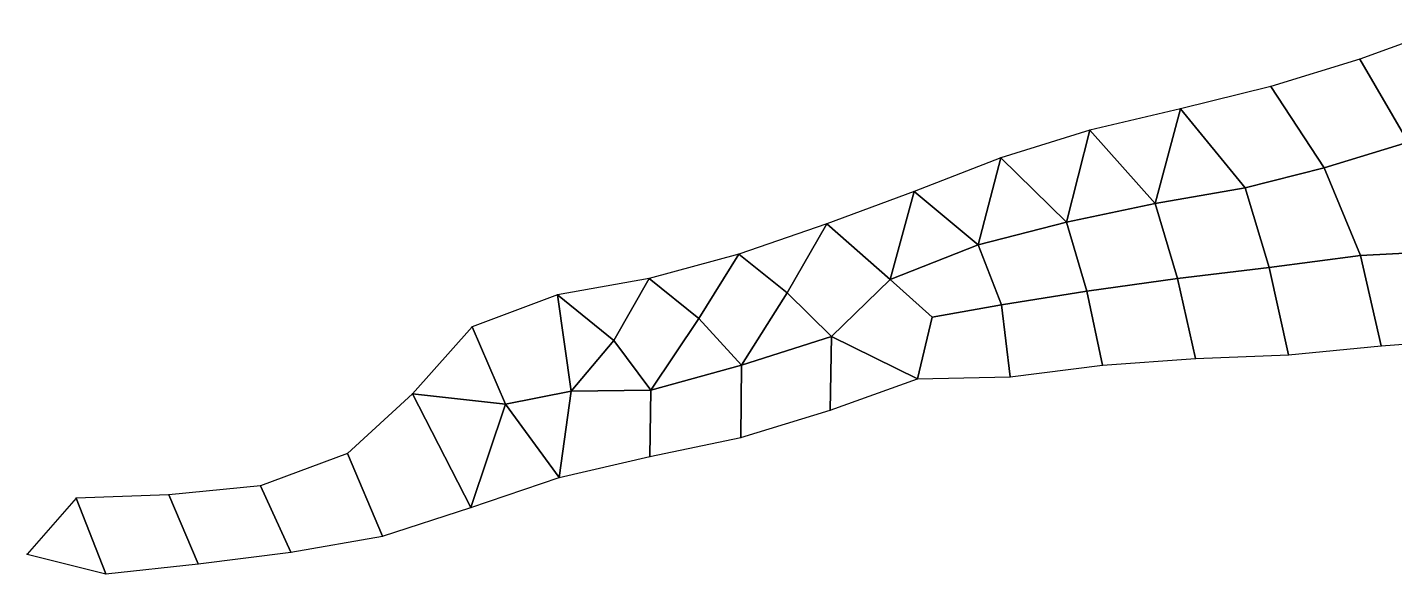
# Model space of a CAD drawing. Extents: x 727294 to 731543, y 8575035 to 8579824.
# Drawn here: x 727293.5 to 727587.2, y 8576825 to 8576942.4 of the extents above; entities that cross this region are included whole.
import ezdxf

# ---------------------------------------------------------------- set-up
doc = ezdxf.new("R2010")
doc.units = 0
for name, color, linetype in [('MESH_BOUND', 25, 'CONTINUOUS'), ('MESH_ELEMS', 250, 'CONTINUOUS'), ('MESH_NODES', 18, 'CONTINUOUS')]:
    doc.layers.add(name, color=color, linetype=linetype)

msp = doc.modelspace()

# ---------------------------------------------------------------- linework, layer by layer
at = {"layer": 'MESH_BOUND', "color": 25}
for points in [[(727598.46, 8576942.4, 38.17), (727579.67, 8576935.59, 38.17)], [(727579.67, 8576935.59, 38.17), (727560.55, 8576929.72, 38.17)], [(727560.55, 8576929.72, 38.17), (727541.16, 8576924.87, 38.17)], [(727541.16, 8576924.87, 38.17), (727521.69, 8576920.28, 38.17)], [(727521.69, 8576920.28, 38.17), (727502.61, 8576914.39, 38.17)], [(727502.61, 8576914.39, 38.17), (727483.97, 8576907.14, 38.17)], [(727483.97, 8576907.14, 38.17), (727465.23, 8576900.19, 38.17)], [(727465.23, 8576900.19, 38.17), (727446.32, 8576893.69, 38.17)], [(727446.32, 8576893.69, 38.17), (727427.07, 8576888.43, 38.17)], [(727427.07, 8576888.43, 38.17), (727407.38, 8576884.95, 38.17)], [(727407.38, 8576884.95, 38.17), (727389.02, 8576878.04, 38.17)], [(727389.02, 8576878.04, 38.17), (727376.26, 8576863.65, 38.17)], [(727584.26, 8576874, 38.17), (727604.21, 8576875.45, 38.17)], [(727564.36, 8576872.04, 38.17), (727584.26, 8576874, 38.17)], [(727504.61, 8576867.27, 38.17), (727524.43, 8576869.8, 38.17)], [(727524.43, 8576869.8, 38.17), (727544.38, 8576871.21, 38.17)], [(727544.38, 8576871.21, 38.17), (727564.36, 8576872.04, 38.17)], [(727465.9, 8576860.11, 38.17), (727484.72, 8576866.88, 38.17)], [(727484.72, 8576866.88, 38.17), (727504.61, 8576867.27, 38.17)], [(727376.26, 8576863.65, 38.17), (727362.28, 8576850.82, 38.17)], [(727446.78, 8576854.29, 38.17), (727465.9, 8576860.11, 38.17)], [(727427.21, 8576850.17, 38.17), (727446.78, 8576854.29, 38.17)], [(727362.28, 8576850.82, 38.17), (727343.59, 8576843.92, 38.17)], [(727407.73, 8576845.64, 38.17), (727427.21, 8576850.17, 38.17)], [(727343.59, 8576843.92, 38.17), (727323.93, 8576841.97, 38.17)], [(727388.78, 8576839.25, 38.17), (727407.73, 8576845.64, 38.17)], [(727303.98, 8576841.23, 38.17), (727293.52, 8576829.17, 38.17)], [(727323.93, 8576841.97, 38.17), (727303.98, 8576841.23, 38.17)], [(727369.79, 8576833.06, 38.17), (727388.78, 8576839.25, 38.17)], [(727350.09, 8576829.6, 38.17), (727369.79, 8576833.06, 38.17)], [(727293.52, 8576829.17, 38.17), (727310.4, 8576825.01, 38.17)], [(727330.24, 8576827.13, 38.17), (727350.09, 8576829.6, 38.17)], [(727310.4, 8576825.01, 38.17), (727330.24, 8576827.13, 38.17)]]:
    msp.add_polyline3d(points, dxfattribs=at)
at = {"layer": 'MESH_ELEMS', "color": 179}
for points in [[(727598.46, 8576942.4, 38.17), (727579.67, 8576935.59, 38.17), (727590.07, 8576917.73, 38.17), (727608.69, 8576928.74, 38.17)], [(727579.67, 8576935.59, 38.17), (727560.55, 8576929.72, 38.17), (727572.05, 8576912.22, 38.17), (727590.07, 8576917.73, 38.17)], [(727560.55, 8576929.72, 38.17), (727541.16, 8576924.87, 38.17), (727555.03, 8576907.89, 38.17), (727572.05, 8576912.22, 38.17)], [(727535.74, 8576904.53, 38.17), (727541.16, 8576924.87, 38.17), (727521.69, 8576920.28, 38.17), (727535.74, 8576904.53, 38.17)], [(727535.74, 8576904.53, 38.17), (727555.03, 8576907.89, 38.17), (727541.16, 8576924.87, 38.17), (727535.74, 8576904.53, 38.17)], [(727502.61, 8576914.39, 38.17), (727516.66, 8576900.51, 38.17), (727521.69, 8576920.28, 38.17), (727502.61, 8576914.39, 38.17)], [(727516.66, 8576900.51, 38.17), (727535.74, 8576904.53, 38.17), (727521.69, 8576920.28, 38.17), (727516.66, 8576900.51, 38.17)], [(727590.07, 8576917.73, 38.17), (727572.05, 8576912.22, 38.17), (727579.84, 8576893.38, 38.17), (727599.07, 8576894.36, 38.17)], [(727502.61, 8576914.39, 38.17), (727483.97, 8576907.14, 38.17), (727497.71, 8576895.68, 38.17), (727502.61, 8576914.39, 38.17)], [(727516.66, 8576900.51, 38.17), (727502.61, 8576914.39, 38.17), (727497.71, 8576895.68, 38.17), (727516.66, 8576900.51, 38.17)], [(727572.05, 8576912.22, 38.17), (727555.03, 8576907.89, 38.17), (727560.19, 8576890.81, 38.17), (727579.84, 8576893.38, 38.17)], [(727555.03, 8576907.89, 38.17), (727535.74, 8576904.53, 38.17), (727540.54, 8576888.44, 38.17), (727560.19, 8576890.81, 38.17)], [(727478.8, 8576888.22, 38.17), (727483.97, 8576907.14, 38.17), (727465.23, 8576900.19, 38.17), (727478.8, 8576888.22, 38.17)], [(727483.97, 8576907.14, 38.17), (727478.8, 8576888.22, 38.17), (727497.71, 8576895.68, 38.17), (727483.97, 8576907.14, 38.17)], [(727535.74, 8576904.53, 38.17), (727516.66, 8576900.51, 38.17), (727521.04, 8576885.72, 38.17), (727540.54, 8576888.44, 38.17)], [(727456.72, 8576885.37, 38.17), (727465.23, 8576900.19, 38.17), (727446.32, 8576893.69, 38.17), (727456.72, 8576885.37, 38.17)], [(727465.23, 8576900.19, 38.17), (727456.72, 8576885.37, 38.17), (727466.25, 8576876, 38.17), (727478.8, 8576888.22, 38.17)], [(727516.66, 8576900.51, 38.17), (727497.71, 8576895.68, 38.17), (727502.72, 8576882.78, 38.17), (727521.04, 8576885.72, 38.17)], [(727446.32, 8576893.69, 38.17), (727427.07, 8576888.43, 38.17), (727437.7, 8576879.83, 38.17), (727446.32, 8576893.69, 38.17)], [(727437.7, 8576879.83, 38.17), (727446.91, 8576869.84, 38.17), (727456.72, 8576885.37, 38.17), (727446.32, 8576893.69, 38.17)], [(727487.83, 8576880.15, 38.17), (727502.72, 8576882.78, 38.17), (727497.71, 8576895.68, 38.17), (727478.8, 8576888.22, 38.17)], [(727579.84, 8576893.38, 38.17), (727560.19, 8576890.81, 38.17), (727564.36, 8576872.04, 38.17), (727584.26, 8576874, 38.17)], [(727599.07, 8576894.36, 38.17), (727579.84, 8576893.38, 38.17), (727584.26, 8576874, 38.17), (727604.21, 8576875.45, 38.17)], [(727560.19, 8576890.81, 38.17), (727540.54, 8576888.44, 38.17), (727544.38, 8576871.21, 38.17), (727564.36, 8576872.04, 38.17)], [(727407.38, 8576884.95, 38.17), (727419.51, 8576875.08, 38.17), (727427.07, 8576888.43, 38.17), (727407.38, 8576884.95, 38.17)], [(727419.51, 8576875.08, 38.17), (727427.44, 8576864.44, 38.17), (727437.7, 8576879.83, 38.17), (727427.07, 8576888.43, 38.17)], [(727487.83, 8576880.15, 38.17), (727478.8, 8576888.22, 38.17), (727466.25, 8576876, 38.17), (727484.72, 8576866.88, 38.17)], [(727540.54, 8576888.44, 38.17), (727521.04, 8576885.72, 38.17), (727524.43, 8576869.8, 38.17), (727544.38, 8576871.21, 38.17)], [(727407.38, 8576884.95, 38.17), (727389.02, 8576878.04, 38.17), (727396.18, 8576861.45, 38.17), (727410.31, 8576864.23, 38.17)], [(727410.31, 8576864.23, 38.17), (727419.51, 8576875.08, 38.17), (727407.38, 8576884.95, 38.17), (727410.31, 8576864.23, 38.17)], [(727446.91, 8576869.84, 38.17), (727466.25, 8576876, 38.17), (727456.72, 8576885.37, 38.17), (727446.91, 8576869.84, 38.17)], [(727521.04, 8576885.72, 38.17), (727502.72, 8576882.78, 38.17), (727504.61, 8576867.27, 38.17), (727524.43, 8576869.8, 38.17)], [(727502.72, 8576882.78, 38.17), (727487.83, 8576880.15, 38.17), (727484.72, 8576866.88, 38.17), (727504.61, 8576867.27, 38.17)], [(727446.91, 8576869.84, 38.17), (727437.7, 8576879.83, 38.17), (727427.44, 8576864.44, 38.17), (727446.91, 8576869.84, 38.17)], [(727376.26, 8576863.65, 38.17), (727396.18, 8576861.45, 38.17), (727389.02, 8576878.04, 38.17), (727376.26, 8576863.65, 38.17)], [(727446.91, 8576869.84, 38.17), (727446.78, 8576854.29, 38.17), (727465.9, 8576860.11, 38.17), (727466.25, 8576876, 38.17)], [(727465.9, 8576860.11, 38.17), (727484.72, 8576866.88, 38.17), (727466.25, 8576876, 38.17), (727465.9, 8576860.11, 38.17)], [(727419.51, 8576875.08, 38.17), (727410.31, 8576864.23, 38.17), (727427.44, 8576864.44, 38.17), (727419.51, 8576875.08, 38.17)], [(727446.78, 8576854.29, 38.17), (727446.91, 8576869.84, 38.17), (727427.44, 8576864.44, 38.17), (727427.21, 8576850.17, 38.17)], [(727396.18, 8576861.45, 38.17), (727407.73, 8576845.64, 38.17), (727410.31, 8576864.23, 38.17), (727396.18, 8576861.45, 38.17)], [(727427.21, 8576850.17, 38.17), (727427.44, 8576864.44, 38.17), (727410.31, 8576864.23, 38.17), (727407.73, 8576845.64, 38.17)], [(727388.78, 8576839.25, 38.17), (727376.26, 8576863.65, 38.17), (727362.28, 8576850.82, 38.17), (727369.79, 8576833.06, 38.17)], [(727388.78, 8576839.25, 38.17), (727396.18, 8576861.45, 38.17), (727376.26, 8576863.65, 38.17), (727388.78, 8576839.25, 38.17)], [(727407.73, 8576845.64, 38.17), (727396.18, 8576861.45, 38.17), (727388.78, 8576839.25, 38.17), (727407.73, 8576845.64, 38.17)], [(727362.28, 8576850.82, 38.17), (727343.59, 8576843.92, 38.17), (727350.09, 8576829.6, 38.17), (727369.79, 8576833.06, 38.17)], [(727330.24, 8576827.13, 38.17), (727350.09, 8576829.6, 38.17), (727343.59, 8576843.92, 38.17), (727323.93, 8576841.97, 38.17)], [(727303.98, 8576841.23, 38.17), (727293.52, 8576829.17, 38.17), (727310.4, 8576825.01, 38.17), (727303.98, 8576841.23, 38.17)], [(727323.93, 8576841.97, 38.17), (727303.98, 8576841.23, 38.17), (727310.4, 8576825.01, 38.17), (727330.24, 8576827.13, 38.17)]]:
    msp.add_3dface(points, dxfattribs=at)
at = {"layer": 'MESH_NODES', "color": 18}
for p in [(727579.67, 8576935.59, 38.17), (727560.55, 8576929.72, 38.17), (727541.16, 8576924.87, 38.17), (727521.69, 8576920.28, 38.17), (727502.61, 8576914.39, 38.17), (727572.05, 8576912.22, 38.17), (727555.03, 8576907.89, 38.17), (727483.97, 8576907.14, 38.17), (727535.74, 8576904.53, 38.17), (727465.23, 8576900.19, 38.17), (727516.66, 8576900.51, 38.17), (727446.32, 8576893.69, 38.17), (727497.71, 8576895.68, 38.17), (727579.84, 8576893.38, 38.17), (727560.19, 8576890.81, 38.17), (727427.07, 8576888.43, 38.17), (727478.8, 8576888.22, 38.17), (727540.54, 8576888.44, 38.17), (727407.38, 8576884.95, 38.17), (727456.72, 8576885.37, 38.17), (727521.04, 8576885.72, 38.17), (727502.72, 8576882.78, 38.17), (727437.7, 8576879.83, 38.17), (727487.83, 8576880.15, 38.17), (727389.02, 8576878.04, 38.17), (727466.25, 8576876, 38.17), (727419.51, 8576875.08, 38.17), (727584.26, 8576874, 38.17), (727446.91, 8576869.84, 38.17), (727524.43, 8576869.8, 38.17), (727544.38, 8576871.21, 38.17), (727564.36, 8576872.04, 38.17), (727484.72, 8576866.88, 38.17), (727504.61, 8576867.27, 38.17), (727410.31, 8576864.23, 38.17), (727427.44, 8576864.44, 38.17), (727376.26, 8576863.65, 38.17), (727396.18, 8576861.45, 38.17), (727465.9, 8576860.11, 38.17), (727446.78, 8576854.29, 38.17), (727362.28, 8576850.82, 38.17), (727427.21, 8576850.17, 38.17), (727343.59, 8576843.92, 38.17), (727407.73, 8576845.64, 38.17), (727303.98, 8576841.23, 38.17), (727323.93, 8576841.97, 38.17), (727388.78, 8576839.25, 38.17), (727369.79, 8576833.06, 38.17), (727293.52, 8576829.17, 38.17), (727350.09, 8576829.6, 38.17), (727330.24, 8576827.13, 38.17), (727310.4, 8576825.01, 38.17)]:
    msp.add_point(p, dxfattribs=at)

doc.saveas('drawing.dxf')
